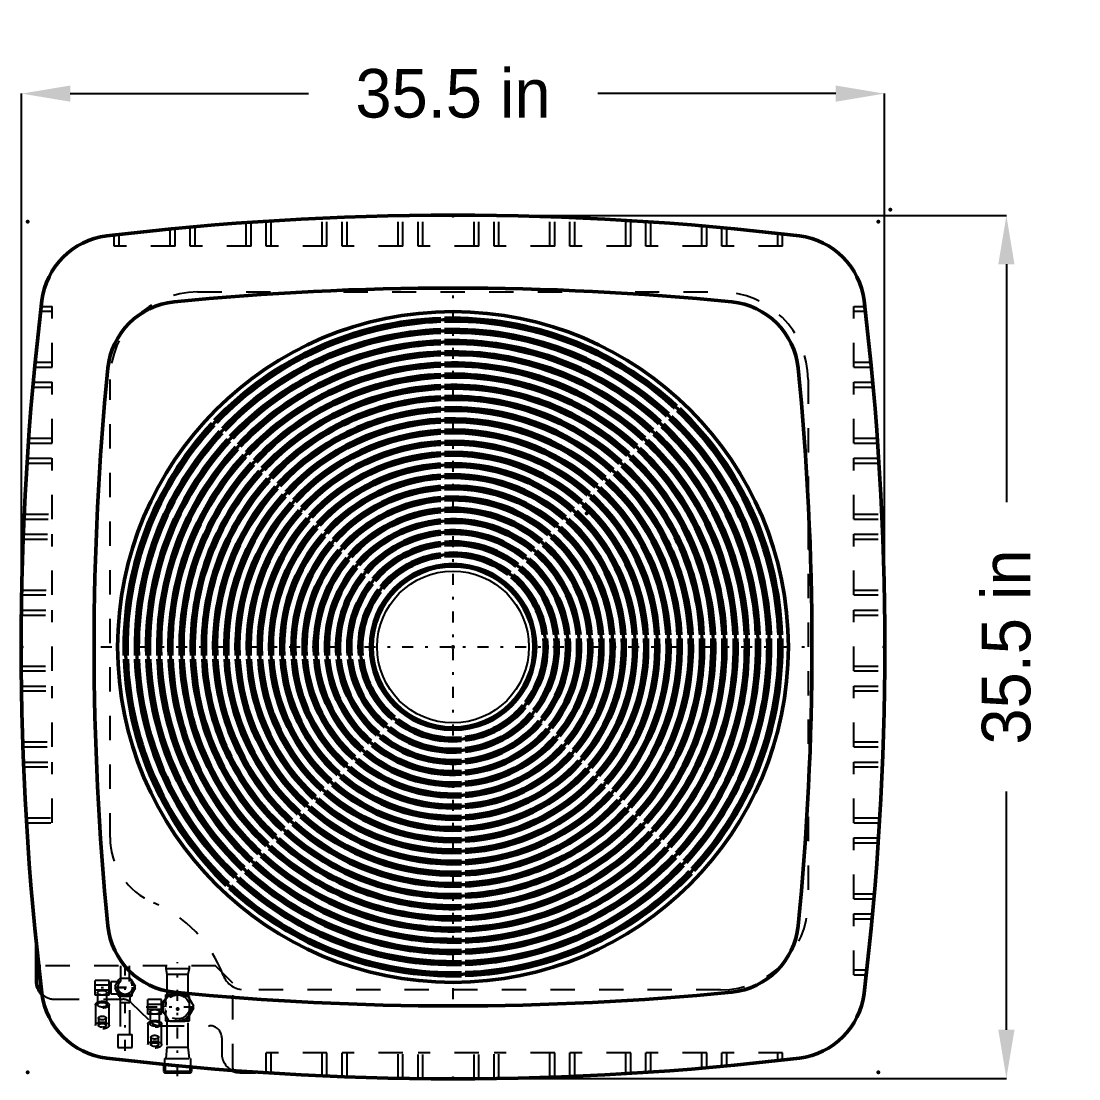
# Model space of a CAD drawing. Header units: inches. Extents: x -0.3 to 43.3, y -0.3 to 43.3.
import ezdxf

# ---------------------------------------------------------------- set-up
doc = ezdxf.new("R2010")
doc.units = ezdxf.units.IN
doc.header["$MEASUREMENT"] = 0
doc.linetypes.add('Center', pattern=[1.5, 0.45, -0.5, 0.05, -0.5])
doc.linetypes.add('Dashed', pattern=[2, 1, -1])
for name, color, linetype, lineweight in [('2d ConnectionPoints', 7, 'Continuous', 50), ('AM_0', 7, 'Continuous', 50), ('AM_4', 3, 'Continuous', 25), ('AM_5', 3, 'Continuous', 25), ('AM_7', 7, 'Center', 25), ('AM_9', 6, 'Dashed', 25)]:
    doc.layers.add(name, color=color, linetype=linetype, lineweight=lineweight)
doc.dimstyles.get("Standard").update_dxf_attribs({"dimtxt": 0.18, "dimasz": 0.18, "dimexe": 0.18, "dimexo": 0.0625, "dimgap": 0.09, "dimtad": 0, "dimtih": 1, "dimtoh": 1, "dimdec": 4, "dimzin": 0, "dimdsep": 46, "dimtxsty": 'Standard', "dimcen": 0.09, "dimadec": 0, "dimazin": 0, "dimtfac": 1, "dimtdec": 4, "dimtofl": 0, "dimtmove": 0, "dimatfit": 3, "dimfxl": 1, "dimtolj": 1, "dimtzin": 0, "dimarcsym": 0})

# ---------------------------------------------------------------- blocks, each defined once
blk = doc.blocks.new('*D1')
at = {"layer": 'AM_5', "color": 0, "lineweight": -2}
for p, q in [((-0.25, 17.5), (-0.25, 40.27)), ((1.75, 40.27), (11.547, 40.27)), ((33.25, 40.27), (23.453, 40.27)), ((35.25, 17.5), (35.25, 40.27))]:
    blk.add_line(p, q, dxfattribs=at)
at = {"layer": 'AM_5', "color": 0}
for points in [[(1.75, 40.603), (1.75, 39.937), (-0.25, 40.27)], [(33.25, 39.937), (33.25, 40.603), (35.25, 40.27)]]:
    blk.add_solid(points, dxfattribs=at)
at = {"layer": 'Defpoints', "color": 0}
for p in [(35.25, 40.27), (-0.25, 17.5), (35.25, 17.5)]:
    blk.add_point(p, dxfattribs=at)
at = {"layer": 'AM_5', "color": 0, "insert": (17.5, 40.27), "char_height": 2, "attachment_point": 5}
blk.add_mtext('\\A1;35.5 in', dxfattribs=at)
blk = doc.blocks.new('*D2')
at = {"layer": 'AM_5', "color": 0, "lineweight": -2}
for p, q in [((17.5, 35.25), (40.27, 35.25)), ((40.27, 33.25), (40.27, 23.453)), ((40.27, 1.75), (40.27, 11.547)), ((17.5, -0.25), (40.27, -0.25))]:
    blk.add_line(p, q, dxfattribs=at)
at = {"layer": 'AM_5', "color": 0}
for points in [[(40.603, 33.25), (39.937, 33.25), (40.27, 35.25)], [(39.937, 1.75), (40.603, 1.75), (40.27, -0.25)]]:
    blk.add_solid(points, dxfattribs=at)
at = {"layer": 'Defpoints', "color": 0}
for p in [(17.5, 35.25), (40.27, 35.25), (17.5, -0.25)]:
    blk.add_point(p, dxfattribs=at)
at = {"layer": 'AM_5', "color": 0, "insert": (40.27, 17.5), "char_height": 2, "attachment_point": 5, "rotation": 90}
blk.add_mtext('\\A1;35.5 in', dxfattribs=at)

msp = doc.modelspace()

# ---------------------------------------------------------------- linework, layer by layer
at = {"layer": '2d ConnectionPoints'}
for p in [(35.5, 35.5), (35.5, 35.5), (0, 35), (17.5, 35.25), (35, 35), (23, 23), (-0.25, 17.5), (17.5, 17.5), (17.5, 17.5), (35.25, 17.5), (6.167, 2.6), (0, 0), (35, 0), (17.5, -0.25)]:
    msp.add_point(p, dxfattribs=at)
at = {"layer": 'AM_0'}
for p, q in [((17, 30.90068), (17, 31.02076)), ((17.14645, 31.02538), (17.14645, 30.90534)), ((17, 30.44034), (17, 30.56043)), ((17.14645, 30.56522), (17.14645, 30.44517)), ((17, 29.97999), (17, 30.10008)), ((17.14645, 30.10504), (17.14645, 29.98499)), ((17, 29.5196), (17, 29.63971)), ((17.14645, 29.64485), (17.14645, 29.5248)), ((17, 29.05919), (17, 29.1793)), ((17.14645, 29.18465), (17.14645, 29.0646)), ((17, 28.59874), (17, 28.71886)), ((17.14645, 28.72443), (17.14645, 28.60437)), ((17, 28.13826), (17, 28.25839)), ((17.14645, 28.2642), (17.14645, 28.14413)), ((17, 27.67773), (17, 27.79787)), ((17.14645, 27.80394), (17.14645, 27.68386)), ((17, 27.21714), (17, 27.3373)), ((17.14645, 27.34365), (17.14645, 27.22357)), ((26.29665, 27.00376), (26.38157, 27.08867)), ((26.4885, 26.9885), (26.40362, 26.90362)), ((26.62216, 27.32926), (26.70707, 27.41417)), ((26.81389, 27.31389), (26.72901, 27.22901)), ((7.67074, 26.62216), (7.58583, 26.70707)), ((7.68611, 26.81389), (7.77099, 26.72901)), ((17, 26.75651), (17, 26.87668)), ((17.14645, 26.88334), (17.14645, 26.76326)), ((25.97113, 26.67824), (26.05605, 26.76316)), ((26.16311, 26.66311), (26.07822, 26.57822)), ((7.99624, 26.29665), (7.91133, 26.38157)), ((8.0115, 26.4885), (8.09638, 26.40362)), ((8.33689, 26.16311), (8.42178, 26.07822)), ((17, 26.2958), (17, 26.41599)), ((17.14645, 26.423), (17.14645, 26.3029)), ((25.64559, 26.3527), (25.73052, 26.43762)), ((25.83771, 26.33771), (25.75282, 26.25282)), ((8.32176, 25.97113), (8.23684, 26.05605)), ((8.6473, 25.64559), (8.56238, 25.73052)), ((8.66229, 25.83771), (8.74718, 25.75282)), ((17, 25.83502), (17, 25.95523)), ((17.14645, 25.96262), (17.14645, 25.84251)), ((24.99444, 25.70155), (25.07938, 25.78649)), ((25.18687, 25.68687), (25.10198, 25.60198)), ((25.32003, 26.02714), (25.40496, 26.11207)), ((25.5123, 26.0123), (25.4274, 25.9274)), ((8.97286, 25.32003), (8.88793, 25.40496)), ((8.9877, 25.5123), (9.0726, 25.4274)), ((17, 25.37414), (17, 25.49438)), ((17.14645, 25.50219), (17.14645, 25.38207)), ((24.66883, 25.37594), (24.75378, 25.46088)), ((24.86144, 25.36144), (24.77654, 25.27654)), ((9.29845, 24.99444), (9.21351, 25.07938)), ((9.31313, 25.18687), (9.39802, 25.10198)), ((9.63856, 24.86144), (9.72346, 24.77654)), ((17, 24.91316), (17, 25.03343)), ((17.14645, 25.04172), (17.14645, 24.92158)), ((24.01751, 24.72461), (24.10247, 24.80958)), ((24.34319, 25.05029), (24.42814, 25.13525)), ((24.53598, 25.03598), (24.45108, 24.95108)), ((9.62406, 24.66883), (9.53912, 24.75378)), ((9.94971, 24.34319), (9.86475, 24.42814)), ((9.96402, 24.53598), (10.04892, 24.45108)), ((17, 24.45204), (17, 24.57235)), ((17.14645, 24.58118), (17.14645, 24.46103)), ((23.69178, 24.39889), (23.77676, 24.48387)), ((23.88502, 24.38502), (23.80011, 24.30011)), ((24.21051, 24.71051), (24.12561, 24.62561)), ((10.27539, 24.01751), (10.19042, 24.10247)), ((10.28949, 24.21051), (10.37439, 24.12561)), ((17, 23.99077), (17, 24.11112)), ((17.14645, 24.12057), (17.14645, 24.00039)), ((23.36602, 24.07312), (23.451, 24.15811)), ((23.55951, 24.05951), (23.47459, 23.97459)), ((10.60111, 23.69178), (10.51613, 23.77676)), ((10.61498, 23.88502), (10.69989, 23.80011)), ((10.94049, 23.55951), (11.02541, 23.47459)), ((17, 23.5293), (17, 23.64971)), ((17.14645, 23.65986), (17.14645, 23.53966)), ((22.71431, 23.42141), (22.79933, 23.50643)), ((23.04019, 23.7473), (23.1252, 23.8323)), ((23.23397, 23.73397), (23.14905, 23.64905)), ((10.92688, 23.36602), (10.84189, 23.451)), ((11.2527, 23.04019), (11.1677, 23.1252)), ((11.26603, 23.23397), (11.35095, 23.14905)), ((17, 23.06759), (17, 23.18807)), ((17.14645, 23.19904), (17.14645, 23.07881)), ((22.38834, 23.09545), (22.47338, 23.18049)), ((22.5828, 23.0828), (22.49785, 22.99785)), ((22.90841, 23.40841), (22.82347, 23.32347)), ((11.57859, 22.71431), (11.49357, 22.79933)), ((11.59159, 22.90841), (11.67653, 22.82347)), ((17, 22.60558), (17, 22.72614)), ((17.14645, 22.73808), (17.14645, 22.6178)), ((22.06228, 22.76939), (22.14735, 22.85446)), ((22.25715, 22.75715), (22.17219, 22.67219)), ((11.90455, 22.38834), (11.81951, 22.47338)), ((11.9172, 22.5828), (12.00215, 22.49785)), ((12.24285, 22.25715), (12.32781, 22.17219)), ((17, 22.14316), (17, 22.26383)), ((17.14645, 22.27693), (17.14645, 22.1566)), ((21.40981, 22.11691), (21.49495, 22.20205)), ((21.73611, 22.44322), (21.82121, 22.52832)), ((21.93145, 22.43145), (21.84647, 22.34647)), ((12.23061, 22.06228), (12.14554, 22.14735)), ((12.55678, 21.73611), (12.47168, 21.82121)), ((12.56855, 21.93145), (12.65353, 21.84647)), ((17, 21.6802), (17, 21.80103)), ((17.14645, 21.81554), (17.14645, 21.69513)), ((21.08333, 21.79044), (21.16852, 21.87562)), ((21.27983, 21.77983), (21.19481, 21.69481)), ((21.60568, 22.10568), (21.52068, 22.02068)), ((12.88309, 21.40981), (12.79795, 21.49495)), ((12.89432, 21.60568), (12.97932, 21.52068)), ((17, 21.21652), (17, 21.33756)), ((17.14645, 21.35382), (17.14645, 21.2333)), ((20.75663, 21.46374), (20.84188, 21.54899)), ((20.95388, 21.45388), (20.86883, 21.36883)), ((13.20956, 21.08333), (13.12438, 21.16852)), ((13.22017, 21.27983), (13.30519, 21.19481)), ((13.54612, 20.95388), (13.63117, 20.86883)), ((20.1023, 20.8094), (20.18774, 20.89484)), ((20.42965, 21.13676), (20.51498, 21.22209)), ((20.6278, 21.1278), (20.54271, 21.04271)), ((13.53626, 20.75663), (13.45101, 20.84188)), ((13.86324, 20.42965), (13.77791, 20.51498)), ((13.8722, 20.6278), (13.95729, 20.54271)), ((19.77442, 20.48153), (19.86001, 20.56712)), ((19.97506, 20.47506), (19.88984, 20.38984)), ((20.30155, 20.80155), (20.2164, 20.7164)), ((14.1906, 20.1023), (14.10516, 20.18774)), ((14.19845, 20.30155), (14.2836, 20.2164)), ((14.51847, 19.77442), (14.43288, 19.86001)), ((14.52494, 19.97506), (14.61016, 19.88984)), ((21.21652, 18), (21.33756, 18)), ((21.35382, 17.85355), (21.2333, 17.85355)), ((21.6802, 18), (21.80103, 18)), ((21.81554, 17.85355), (21.69513, 17.85355)), ((22.14316, 18), (22.26383, 18)), ((22.27693, 17.85355), (22.1566, 17.85355)), ((22.60558, 18), (22.72614, 18)), ((22.73808, 17.85355), (22.6178, 17.85355)), ((23.06759, 18), (23.18807, 18)), ((23.19904, 17.85355), (23.07881, 17.85355)), ((23.5293, 18), (23.64971, 18)), ((23.65986, 17.85355), (23.53966, 17.85355)), ((23.99077, 18), (24.11112, 18)), ((24.12057, 17.85355), (24.00039, 17.85355)), ((24.45204, 18), (24.57235, 18)), ((24.58118, 17.85355), (24.46103, 17.85355)), ((24.91316, 18), (25.03343, 18)), ((25.04172, 17.85355), (24.92158, 17.85355)), ((25.37414, 18), (25.49438, 18)), ((25.50219, 17.85355), (25.38207, 17.85355)), ((25.83502, 18), (25.95523, 18)), ((25.96262, 17.85355), (25.84251, 17.85355)), ((26.2958, 18), (26.41599, 18)), ((26.423, 17.85355), (26.3029, 17.85355)), ((26.75651, 18), (26.87668, 18)), ((26.88334, 17.85355), (26.76326, 17.85355)), ((27.21714, 18), (27.3373, 18)), ((27.34365, 17.85355), (27.22357, 17.85355)), ((27.67773, 18), (27.79787, 18)), ((27.80394, 17.85355), (27.68386, 17.85355)), ((28.13826, 18), (28.25839, 18)), ((28.2642, 17.85355), (28.14413, 17.85355)), ((28.59874, 18), (28.71886, 18)), ((28.72443, 17.85355), (28.60437, 17.85355)), ((29.05919, 18), (29.1793, 18)), ((29.18465, 17.85355), (29.0646, 17.85355)), ((29.5196, 18), (29.63971, 18)), ((29.64485, 17.85355), (29.5248, 17.85355)), ((29.97999, 18), (30.10008, 18)), ((30.10504, 17.85355), (29.98499, 17.85355)), ((30.44034, 18), (30.56043, 18)), ((30.56522, 17.85355), (30.44517, 17.85355)), ((30.90068, 18), (31.02076, 18)), ((31.02538, 17.85355), (30.90534, 17.85355)), ((3.97462, 17.14645), (4.09466, 17.14645)), ((4.09932, 17), (3.97924, 17)), ((4.43478, 17.14645), (4.55483, 17.14645)), ((4.55966, 17), (4.43957, 17)), ((4.89496, 17.14645), (5.01501, 17.14645)), ((5.02001, 17), (4.89992, 17)), ((5.35515, 17.14645), (5.4752, 17.14645)), ((5.4804, 17), (5.36029, 17)), ((5.81535, 17.14645), (5.9354, 17.14645)), ((5.94081, 17), (5.8207, 17)), ((6.27557, 17.14645), (6.39563, 17.14645)), ((6.40126, 17), (6.28114, 17)), ((6.7358, 17.14645), (6.85587, 17.14645)), ((6.86174, 17), (6.74161, 17)), ((7.19606, 17.14645), (7.31614, 17.14645)), ((7.32227, 17), (7.20213, 17)), ((7.65635, 17.14645), (7.77643, 17.14645)), ((7.78286, 17), (7.6627, 17)), ((8.11666, 17.14645), (8.23674, 17.14645)), ((8.24349, 17), (8.12332, 17)), ((8.577, 17.14645), (8.6971, 17.14645)), ((8.7042, 17), (8.58401, 17)), ((9.03738, 17.14645), (9.15749, 17.14645)), ((9.16498, 17), (9.04477, 17)), ((9.49781, 17.14645), (9.61793, 17.14645)), ((9.62586, 17), (9.50562, 17)), ((9.95828, 17.14645), (10.07842, 17.14645)), ((10.08684, 17), (9.96657, 17)), ((10.41882, 17.14645), (10.53897, 17.14645)), ((10.54796, 17), (10.42765, 17)), ((10.87943, 17.14645), (10.99961, 17.14645)), ((11.00923, 17), (10.88888, 17)), ((11.34014, 17.14645), (11.46034, 17.14645)), ((11.4707, 17), (11.35029, 17)), ((11.80096, 17.14645), (11.92119, 17.14645)), ((11.93241, 17), (11.81193, 17)), ((12.26192, 17.14645), (12.3822, 17.14645)), ((12.39442, 17), (12.27386, 17)), ((12.72307, 17.14645), (12.8434, 17.14645)), ((12.85684, 17), (12.73617, 17)), ((13.18446, 17.14645), (13.30487, 17.14645)), ((13.3198, 17), (13.19897, 17)), ((13.64618, 17.14645), (13.7667, 17.14645)), ((13.78348, 17), (13.66244, 17)), ((20.47506, 15.02494), (20.38984, 15.11016)), ((20.48153, 15.22558), (20.56712, 15.13999)), ((20.8094, 14.8977), (20.89484, 14.81226)), ((15.02494, 14.52494), (15.11016, 14.61016)), ((15.22558, 14.51847), (15.13999, 14.43288)), ((20.80155, 14.69845), (20.7164, 14.7836)), ((21.1278, 14.3722), (21.04271, 14.45729)), ((21.13676, 14.57035), (21.22209, 14.48502)), ((14.3722, 13.8722), (14.45729, 13.95729)), ((14.69845, 14.19845), (14.7836, 14.2836)), ((14.8977, 14.1906), (14.81226, 14.10516)), ((21.45388, 14.04612), (21.36883, 14.13117)), ((21.46374, 14.24337), (21.54899, 14.15812)), ((14.04612, 13.54612), (14.13117, 13.63117)), ((14.24337, 13.53626), (14.15812, 13.45101)), ((14.57035, 13.86324), (14.48502, 13.77791)), ((17.85355, 13.64618), (17.85355, 13.7667)), ((18, 13.78348), (18, 13.66244)), ((21.77983, 13.72017), (21.69481, 13.80519)), ((21.79044, 13.91667), (21.87562, 13.83148)), ((22.11691, 13.59019), (22.20205, 13.50505)), ((13.72017, 13.22017), (13.80519, 13.30519)), ((13.91667, 13.20956), (13.83148, 13.12438)), ((17.85355, 13.18446), (17.85355, 13.30487)), ((18, 13.3198), (18, 13.19897)), ((22.10568, 13.39432), (22.02068, 13.47932)), ((22.43145, 13.06855), (22.34647, 13.15353)), ((22.44322, 13.26389), (22.52832, 13.17879)), ((13.06855, 12.56855), (13.15353, 12.65353)), ((13.39432, 12.89432), (13.47932, 12.97932)), ((13.59019, 12.88309), (13.50505, 12.79795)), ((17.85355, 12.72307), (17.85355, 12.8434)), ((18, 12.85684), (18, 12.73617)), ((22.75715, 12.74285), (22.67219, 12.82781)), ((22.76939, 12.93772), (22.85446, 12.85265)), ((12.74285, 12.24285), (12.82781, 12.32781)), ((12.93772, 12.23061), (12.85265, 12.14554)), ((13.26389, 12.55678), (13.17879, 12.47168)), ((17.85355, 12.26192), (17.85355, 12.3822)), ((18, 12.39442), (18, 12.27386)), ((23.0828, 12.4172), (22.99785, 12.50215)), ((23.09545, 12.61166), (23.18049, 12.52662)), ((23.42141, 12.28569), (23.50643, 12.20067)), ((12.4172, 11.9172), (12.50215, 12.00215)), ((12.61166, 11.90455), (12.52662, 11.81951)), ((17.85355, 11.80096), (17.85355, 11.92119)), ((18, 11.93241), (18, 11.81193)), ((23.40841, 12.09159), (23.32347, 12.17653)), ((23.73397, 11.76603), (23.64905, 11.85095)), ((23.7473, 11.95981), (23.8323, 11.8748)), ((11.76603, 11.26603), (11.85095, 11.35095)), ((12.09159, 11.59159), (12.17653, 11.67653)), ((12.28569, 11.57859), (12.20067, 11.49357)), ((17.85355, 11.34014), (17.85355, 11.46034)), ((18, 11.4707), (18, 11.35029)), ((24.05951, 11.44049), (23.97459, 11.52541)), ((24.07312, 11.63398), (24.15811, 11.549)), ((11.44049, 10.94049), (11.52541, 11.02541)), ((11.63398, 10.92688), (11.549, 10.84189)), ((11.95981, 11.2527), (11.8748, 11.1677)), ((17.85355, 10.87943), (17.85355, 10.99961)), ((18, 11.00923), (18, 10.88888)), ((24.38502, 11.11498), (24.30011, 11.19989)), ((24.39889, 11.30822), (24.48387, 11.22324)), ((24.72461, 10.98249), (24.80958, 10.89753)), ((11.11498, 10.61498), (11.19989, 10.69989)), ((11.30822, 10.60111), (11.22324, 10.51613)), ((17.85355, 10.41882), (17.85355, 10.53897)), ((18, 10.54796), (18, 10.42765)), ((24.71051, 10.78949), (24.62561, 10.87439)), ((25.03598, 10.46402), (24.95108, 10.54892)), ((25.05029, 10.65681), (25.13525, 10.57186)), ((10.46402, 9.96402), (10.54892, 10.04892)), ((10.78949, 10.28949), (10.87439, 10.37439)), ((10.98249, 10.27539), (10.89753, 10.19042)), ((17.85355, 9.95828), (17.85355, 10.07842)), ((18, 10.08684), (18, 9.96657)), ((25.36144, 10.13856), (25.27654, 10.22346)), ((25.37594, 10.33117), (25.46088, 10.24622)), ((10.13856, 9.63856), (10.22346, 9.72346)), ((10.33117, 9.62406), (10.24622, 9.53912)), ((10.65681, 9.94971), (10.57186, 9.86475)), ((17.85355, 9.49781), (17.85355, 9.61793)), ((18, 9.62586), (18, 9.50562)), ((25.68687, 9.81313), (25.60198, 9.89802)), ((25.70155, 10.00556), (25.78649, 9.92062)), ((26.02714, 9.67997), (26.11207, 9.59504)), ((9.81313, 9.31313), (9.89802, 9.39802)), ((10.00556, 9.29845), (9.92062, 9.21351)), ((17.85355, 9.03738), (17.85355, 9.15749)), ((18, 9.16498), (18, 9.04477)), ((26.0123, 9.4877), (25.9274, 9.5726)), ((26.33771, 9.16229), (26.25282, 9.24718)), ((26.3527, 9.35441), (26.43762, 9.26948)), ((9.16229, 8.66229), (9.24718, 8.74718)), ((9.4877, 8.9877), (9.5726, 9.0726)), ((9.67997, 8.97286), (9.59504, 8.88793)), ((26.66311, 8.83689), (26.57822, 8.92178)), ((26.67824, 9.02887), (26.76316, 8.94395)), ((8.83689, 8.33689), (8.92178, 8.42178)), ((9.02887, 8.32176), (8.94395, 8.23684)), ((9.35441, 8.6473), (9.26948, 8.56238)), ((17.85355, 8.577), (17.85355, 8.6971)), ((18, 8.7042), (18, 8.58401)), ((26.9885, 8.5115), (26.90362, 8.59638)), ((27.00376, 8.70335), (27.08867, 8.61843)), ((27.31389, 8.18611), (27.22901, 8.27099)), ((27.32926, 8.37784), (27.41417, 8.29293)), ((8.5115, 8.0115), (8.59638, 8.09638)), ((8.70335, 7.99624), (8.61843, 7.91133)), ((17.85355, 8.11666), (17.85355, 8.23674)), ((18, 8.24349), (18, 8.12332)), ((8.18611, 7.68611), (8.27099, 7.77099)), ((8.37784, 7.67074), (8.29293, 7.58583)), ((17.85355, 7.65635), (17.85355, 7.77643)), ((18, 7.78286), (18, 7.6627)), ((17.85355, 7.19606), (17.85355, 7.31614)), ((18, 7.32227), (18, 7.20213)), ((17.85355, 6.7358), (17.85355, 6.85587)), ((18, 6.86174), (18, 6.74161)), ((17.85355, 6.27557), (17.85355, 6.39563)), ((18, 6.40126), (18, 6.28114)), ((17.85355, 5.81535), (17.85355, 5.9354)), ((18, 5.94081), (18, 5.8207)), ((0.35894, 5.27736), (0.35894, 3.765)), ((17.85355, 5.35515), (17.85355, 5.4752)), ((18, 5.4804), (18, 5.36029)), ((17.85355, 4.89496), (17.85355, 5.01501)), ((18, 5.02001), (18, 4.89992)), ((17.85355, 4.43478), (17.85355, 4.55483)), ((18, 4.55966), (18, 4.43957)), ((17.85355, 3.97462), (17.85355, 4.09466)), ((18, 4.09932), (18, 3.97924)), ((5.6285, 0.32323), (5.6285, 0.038)), ((5.6665, 0), (6.6675, 0)), ((6.7055, 0.038), (6.7055, 0.22027)), ((8.746, 0.00774), (9.37174, 0.00774))]:
    msp.add_line(p, q, dxfattribs=at)
for radius in [13.8, 3.40157, 3.332]:
    msp.add_circle((17.5, 17.5), radius, dxfattribs=at)
for centre, radius, start, end in [((17.5, -83.81), 119.08, 83.1265578, 96.8734414), ((3.61392, 31.38608), 3.05, 96.873406, 173.12656), ((31.38608, 31.38608), 3.05, 6.873442, 83.12656), ((17.5, -83.81), 116.08, 84.3301049, 95.6698951), ((118.81, 17.5), 119.08, 173.1265578, 186.8734414), ((6.33299, 28.66701), 3.05, 95.669895, 174.330105), ((28.66701, 28.66701), 3.05, 5.669895, 84.330105), ((-83.81, 17.5), 119.08, 353.1265578, 6.8734423), ((17.5, 17.5), 13.53, 92.117843, 136.497371), ((17.5, 17.5), 13.53, 47.117843, 91.497371), ((17.5, 17.5), 13.41, 47.136803, 91.510773), ((17.5, 17.5), 13.41, 92.136803, 136.510773), ((17.5, 17.5), 13.07, 92.192416, 136.550083), ((17.5, 17.5), 13.07, 47.192416, 91.550083), ((17.5, 17.5), 12.95, 92.212742, 136.564451), ((17.5, 17.5), 12.61, 92.272435, 136.606643), ((17.5, 17.5), 12.95, 47.212742, 91.564451), ((17.5, 17.5), 12.61, 47.272435, 91.606643), ((17.5, 17.5), 12.49, 92.294279, 136.622084), ((17.5, 17.5), 12.15, 92.358517, 136.667488), ((17.5, 17.5), 12.49, 47.294279, 91.622084), ((17.5, 17.5), 12.15, 47.358517, 91.667488), ((17.5, 17.5), 12.03, 92.382057, 136.684126), ((17.5, 17.5), 11.69, 92.45138, 136.733123), ((17.5, 17.5), 12.03, 47.382057, 91.684126), ((17.5, 17.5), 11.69, 47.45138, 91.733123), ((118.81, 17.5), 116.08, 174.3301049, 185.6698951), ((17.5, 17.5), 11.57, 92.476821, 136.751104), ((17.5, 17.5), 11.57, 47.476821, 91.751104), ((17.5, 17.5), 11.23, 47.551858, 91.804138), ((-83.81, 17.5), 116.08, 354.3301049, 5.6698951), ((17.5, 17.5), 11.23, 92.551858, 136.804138), ((17.5, 17.5), 11.11, 92.579439, 136.823631), ((17.5, 17.5), 11.11, 47.579439, 91.823631), ((17.5, 17.5), 10.77, 92.660928, 136.881222), ((17.5, 17.5), 10.65, 92.690932, 136.902426), ((17.5, 17.5), 10.77, 47.660928, 91.881222), ((17.5, 17.5), 10.65, 47.690932, 91.902426), ((17.5, 17.5), 10.31, 92.779741, 136.965188), ((17.5, 17.5), 10.19, 92.812502, 136.98834), ((17.5, 17.5), 10.31, 47.779741, 91.965188), ((17.5, 17.5), 10.19, 47.812502, 91.98834), ((17.5, 17.5), 9.85, 92.909666, 137.057002), ((17.5, 17.5), 9.73, 92.945582, 137.082382), ((17.5, 17.5), 9.85, 47.909666, 92.057002), ((17.5, 17.5), 9.73, 47.945582, 92.082382), ((17.5, 17.5), 13.07, 2.192416, 46.550083), ((17.5, 17.5), 13.41, 2.136803, 46.510773), ((17.5, 17.5), 13.53, 2.117843, 46.497371), ((17.5, 17.5), 13.53, 137.117843, 181.497371), ((17.5, 17.5), 13.41, 137.136803, 181.510773), ((17.5, 17.5), 9.39, 93.052337, 137.157818), ((17.5, 17.5), 9.27, 93.091888, 137.185764), ((17.5, 17.5), 9.39, 48.052337, 92.157818), ((17.5, 17.5), 9.27, 48.091888, 92.185764), ((17.5, 17.5), 12.49, 2.294279, 46.622084), ((17.5, 17.5), 12.61, 2.272435, 46.606643), ((17.5, 17.5), 12.95, 2.212742, 46.564451), ((17.5, 17.5), 13.07, 137.192416, 181.550083), ((17.5, 17.5), 12.95, 137.212742, 181.564451), ((17.5, 17.5), 8.93, 93.209729, 137.269027), ((17.5, 17.5), 8.81, 93.253495, 137.29995), ((17.5, 17.5), 8.93, 48.209729, 92.269027), ((17.5, 17.5), 8.81, 48.253495, 92.29995), ((17.5, 17.5), 12.03, 2.382057, 46.684126), ((17.5, 17.5), 12.15, 2.358517, 46.667488), ((17.5, 17.5), 12.61, 137.272435, 181.606643), ((17.5, 17.5), 12.49, 137.294279, 181.622084), ((17.5, 17.5), 12.15, 137.358517, 181.667488), ((17.5, 17.5), 8.47, 93.384245, 137.392326), ((17.5, 17.5), 8.35, 93.432939, 137.426728), ((17.5, 17.5), 8.47, 48.384245, 92.392326), ((17.5, 17.5), 8.35, 48.432939, 92.426728), ((17.5, 17.5), 11.23, 2.551858, 46.804138), ((17.5, 17.5), 11.57, 2.476821, 46.751104), ((17.5, 17.5), 11.69, 2.45138, 46.733123), ((17.5, 17.5), 12.03, 137.382057, 181.684126), ((17.5, 17.5), 11.69, 137.45138, 181.733123), ((17.5, 17.5), 11.57, 137.476821, 181.751104), ((17.5, 17.5), 8.01, 93.578842, 137.5298), ((17.5, 17.5), 7.89, 93.633346, 137.568302), ((17.5, 17.5), 8.01, 48.578842, 92.5298), ((17.5, 17.5), 7.89, 48.633346, 92.568302), ((17.5, 17.5), 10.65, 2.690932, 46.902426), ((17.5, 17.5), 10.77, 2.660928, 46.881222), ((17.5, 17.5), 11.11, 2.579439, 46.823631), ((17.5, 17.5), 11.23, 137.551858, 181.804138), ((17.5, 17.5), 11.11, 137.579439, 181.823631), ((17.5, 17.5), 7.55, 93.797202, 137.684043), ((17.5, 17.5), 7.43, 93.858621, 137.727425), ((17.5, 17.5), 7.55, 48.797202, 92.684043), ((17.5, 17.5), 7.43, 48.858621, 92.727425), ((17.5, 17.5), 10.19, 2.812502, 46.98834), ((17.5, 17.5), 10.31, 2.779741, 46.965188), ((17.5, 17.5), 10.77, 137.660928, 181.881222), ((17.5, 17.5), 10.65, 137.690932, 181.902426), ((17.5, 17.5), 10.31, 137.779741, 181.965188), ((17.5, 17.5), 7.09, 94.043962, 137.858325), ((17.5, 17.5), 6.97, 94.113704, 137.907577), ((17.5, 17.5), 7.09, 49.043962, 92.858325), ((17.5, 17.5), 6.97, 49.113704, 92.907577), ((17.5, 17.5), 9.39, 3.052337, 47.157818), ((17.5, 17.5), 9.73, 2.945582, 47.082382), ((17.5, 17.5), 9.85, 2.909666, 47.057002), ((17.5, 17.5), 10.19, 137.812502, 181.98834), ((17.5, 17.5), 9.85, 137.909666, 182.057002), ((17.5, 17.5), 9.73, 137.945582, 182.082382), ((17.5, 17.5), 6.63, 94.325055, 138.056822), ((17.5, 17.5), 6.51, 94.404936, 138.113224), ((17.5, 17.5), 6.63, 49.325055, 93.056822), ((17.5, 17.5), 6.51, 49.404936, 93.113224), ((17.5, 17.5), 8.81, 3.253495, 47.29995), ((17.5, 17.5), 8.93, 3.209729, 47.269027), ((17.5, 17.5), 9.27, 3.091888, 47.185764), ((17.5, 17.5), 9.39, 138.052337, 182.157818), ((17.5, 17.5), 9.27, 138.091888, 182.185764), ((17.5, 17.5), 6.17, 94.648191, 138.284963), ((17.5, 17.5), 6.05, 94.740595, 138.350193), ((17.5, 17.5), 6.17, 49.648191, 93.284963), ((17.5, 17.5), 6.05, 49.740595, 93.350193), ((17.5, 17.5), 8.35, 3.432939, 47.426728), ((17.5, 17.5), 8.47, 3.384245, 47.392326), ((17.5, 17.5), 8.93, 138.209729, 182.269027), ((17.5, 17.5), 8.81, 138.253495, 182.29995), ((17.5, 17.5), 8.47, 138.384245, 182.392326), ((17.5, 17.5), 5.71, 95.023577, 138.549927), ((17.5, 17.5), 5.59, 95.131704, 138.626234), ((17.5, 17.5), 5.71, 50.023577, 93.549927), ((17.5, 17.5), 5.59, 50.131704, 93.626234), ((17.5, 17.5), 7.55, 3.797202, 47.684043), ((17.5, 17.5), 7.89, 3.633346, 47.568302), ((17.5, 17.5), 8.01, 3.578842, 47.5298), ((17.5, 17.5), 8.35, 138.432939, 182.426728), ((17.5, 17.5), 8.01, 138.578842, 182.5298), ((17.5, 17.5), 7.89, 138.633346, 182.568302), ((17.5, 17.5), 5.25, 95.465024, 138.861421), ((17.5, 17.5), 5.25, 50.465024, 93.861421), ((17.5, 17.5), 6.97, 4.113704, 47.907577), ((17.5, 17.5), 7.09, 4.043962, 47.858325), ((17.5, 17.5), 7.43, 3.858621, 47.727425), ((17.5, 17.5), 7.55, 138.797202, 182.684043), ((17.5, 17.5), 7.43, 138.858621, 182.727425), ((17.5, 17.5), 5.13, 95.593264, 138.951888), ((17.5, 17.5), 4.79, 95.991685, 139.232893), ((17.5, 17.5), 5.13, 50.593264, 93.951888), ((17.5, 17.5), 4.79, 50.991685, 94.232893), ((17.5, 17.5), 6.51, 4.404936, 48.113224), ((17.5, 17.5), 6.63, 4.325055, 48.056822), ((17.5, 17.5), 7.09, 139.043962, 182.858325), ((17.5, 17.5), 6.97, 139.113704, 182.907577), ((17.5, 17.5), 6.63, 139.325055, 183.056822), ((17.5, 17.5), 4.67, 96.146233, 139.341867), ((17.5, 17.5), 4.33, 96.630933, 139.683532), ((17.5, 17.5), 4.67, 51.146233, 94.341867), ((17.5, 17.5), 4.33, 51.630933, 94.683532), ((17.5, 17.5), 5.71, 5.023577, 48.549927), ((17.5, 17.5), 6.05, 4.740595, 48.350193), ((17.5, 17.5), 6.17, 4.648191, 48.284963), ((17.5, 17.5), 6.51, 139.404936, 183.113224), ((17.5, 17.5), 6.17, 139.648191, 183.284963), ((17.5, 17.5), 6.05, 139.740595, 183.350193), ((17.5, 17.5), 4.21, 96.820824, 139.817341), ((17.5, 17.5), 3.87, 97.423306, 140.241706), ((17.5, 17.5), 4.21, 51.820824, 94.817341), ((17.5, 17.5), 3.87, 52.423306, 95.241706), ((17.5, 17.5), 5.13, 5.593264, 48.951888), ((17.5, 17.5), 5.25, 5.465024, 48.861421), ((17.5, 17.5), 5.59, 5.131704, 48.626234), ((17.5, 17.5), 5.71, 140.023577, 183.549927), ((17.5, 17.5), 5.59, 140.131704, 183.626234), ((17.5, 17.5), 3.75, 97.662256, 140.409933), ((17.5, 17.5), 3.75, 52.662256, 95.409933), ((17.5, 17.5), 4.67, 6.146233, 49.341867), ((17.5, 17.5), 4.79, 5.991685, 49.232893), ((17.5, 17.5), 5.25, 140.465024, 183.861421), ((17.5, 17.5), 5.13, 140.593264, 183.951888), ((17.5, 17.5), 4.79, 140.991685, 184.232893), ((17.5, 17.5), 3.87, 7.423306, 50.241706), ((17.5, 17.5), 4.21, 6.820824, 49.817341), ((17.5, 17.5), 4.33, 6.630933, 49.683532), ((17.5, 17.5), 4.67, 141.146233, 184.341867), ((17.5, 17.5), 4.33, 141.630933, 184.683532), ((17.5, 17.5), 4.21, 141.820824, 184.817341), ((17.5, 17.5), 3.75, 7.662256, 50.409933), ((17.5, 17.5), 3.87, 142.423306, 185.241706), ((17.5, 17.5), 3.75, 142.662256, 185.409933), ((17.5, 17.5), 3.75, 322.662256, 5.409933), ((17.5, 17.5), 3.87, 322.423306, 5.241706), ((17.5, 17.5), 4.21, 321.820824, 4.817341), ((17.5, 17.5), 4.33, 321.630933, 4.683532), ((17.5, 17.5), 4.67, 321.146233, 4.341867), ((17.5, 17.5), 4.79, 320.991685, 4.232893), ((17.5, 17.5), 5.13, 320.593264, 3.951888), ((17.5, 17.5), 5.25, 320.465024, 3.861421), ((17.5, 17.5), 5.59, 320.131704, 3.626234), ((17.5, 17.5), 5.71, 320.023577, 3.549927), ((17.5, 17.5), 6.05, 319.740595, 3.350193), ((17.5, 17.5), 6.17, 319.648191, 3.284963), ((17.5, 17.5), 6.51, 319.404936, 3.113224), ((17.5, 17.5), 6.63, 319.325055, 3.056822), ((17.5, 17.5), 6.97, 319.113704, 2.907577), ((17.5, 17.5), 7.09, 319.043962, 2.858325), ((17.5, 17.5), 7.43, 318.858621, 2.727425), ((17.5, 17.5), 7.55, 318.797202, 2.684043), ((17.5, 17.5), 7.89, 318.633346, 2.568302), ((17.5, 17.5), 8.01, 318.578842, 2.5298), ((17.5, 17.5), 8.35, 318.432939, 2.426728), ((17.5, 17.5), 8.47, 318.384245, 2.392326), ((17.5, 17.5), 8.81, 318.253495, 2.29995), ((17.5, 17.5), 8.93, 318.209729, 2.269027), ((17.5, 17.5), 9.27, 318.091888, 2.185764), ((17.5, 17.5), 9.39, 318.052337, 2.157818), ((17.5, 17.5), 9.73, 317.945582, 2.082382), ((17.5, 17.5), 9.85, 317.909666, 2.057002), ((17.5, 17.5), 10.19, 317.812502, 1.98834), ((17.5, 17.5), 10.31, 317.779741, 1.965188), ((17.5, 17.5), 10.65, 317.690932, 1.902426), ((17.5, 17.5), 10.77, 317.660928, 1.881222), ((17.5, 17.5), 11.11, 317.579439, 1.823631), ((17.5, 17.5), 11.23, 317.551858, 1.804138), ((17.5, 17.5), 11.57, 317.476821, 1.751104), ((17.5, 17.5), 11.69, 317.45138, 1.733123), ((17.5, 17.5), 12.03, 317.382057, 1.684126), ((17.5, 17.5), 12.15, 317.358517, 1.667488), ((17.5, 17.5), 12.49, 317.294279, 1.622084), ((17.5, 17.5), 12.61, 317.272435, 1.606643), ((17.5, 17.5), 12.95, 317.212742, 1.564451), ((17.5, 17.5), 13.07, 317.192416, 1.550083), ((17.5, 17.5), 13.41, 317.136803, 1.510773), ((17.5, 17.5), 13.53, 317.117843, 1.497371), ((17.5, 17.5), 13.53, 182.117843, 226.497371), ((17.5, 17.5), 13.41, 182.136803, 226.510773), ((17.5, 17.5), 13.07, 182.192416, 226.550083), ((17.5, 17.5), 12.95, 182.212742, 226.564451), ((17.5, 17.5), 12.61, 182.272435, 226.606643), ((17.5, 17.5), 12.49, 182.294279, 226.622084), ((17.5, 17.5), 12.15, 182.358517, 226.667488), ((17.5, 17.5), 12.03, 182.382057, 226.684126), ((17.5, 17.5), 11.69, 182.45138, 226.733123), ((17.5, 17.5), 11.57, 182.476821, 226.751104), ((17.5, 17.5), 11.23, 182.551858, 226.804138), ((17.5, 17.5), 11.11, 182.579439, 226.823631), ((17.5, 17.5), 10.77, 182.660928, 226.881222), ((17.5, 17.5), 10.65, 182.690932, 226.902426), ((17.5, 17.5), 10.31, 182.779741, 226.965188), ((17.5, 17.5), 10.19, 182.812502, 226.98834), ((17.5, 17.5), 9.85, 182.909666, 227.057002), ((17.5, 17.5), 9.73, 182.945582, 227.082382), ((17.5, 17.5), 9.39, 183.052337, 227.157818), ((17.5, 17.5), 9.27, 183.091888, 227.185764), ((17.5, 17.5), 8.93, 183.209729, 227.269027), ((17.5, 17.5), 8.81, 183.253495, 227.29995), ((17.5, 17.5), 8.47, 183.384245, 227.392326), ((17.5, 17.5), 8.35, 183.432939, 227.426728), ((17.5, 17.5), 8.01, 183.578842, 227.5298), ((17.5, 17.5), 7.89, 183.633346, 227.568302), ((17.5, 17.5), 7.55, 183.797202, 227.684043), ((17.5, 17.5), 7.43, 183.858621, 227.727425), ((17.5, 17.5), 7.09, 184.043962, 227.858325), ((17.5, 17.5), 6.97, 184.113704, 227.907577), ((17.5, 17.5), 6.63, 184.325055, 228.056822), ((17.5, 17.5), 6.51, 184.404936, 228.113224), ((17.5, 17.5), 6.17, 184.648191, 228.284963), ((17.5, 17.5), 6.05, 184.740595, 228.350193), ((17.5, 17.5), 5.71, 185.023577, 228.549927), ((17.5, 17.5), 5.59, 185.131704, 228.626234), ((17.5, 17.5), 5.25, 185.465024, 228.861421), ((17.5, 17.5), 5.13, 185.593264, 228.951888), ((17.5, 17.5), 4.79, 185.991685, 229.232893), ((17.5, 17.5), 4.67, 186.146233, 229.341867), ((17.5, 17.5), 4.33, 186.630933, 229.683532), ((17.5, 17.5), 4.21, 186.820824, 229.817341), ((17.5, 17.5), 3.87, 187.423306, 230.241706), ((17.5, 17.5), 3.75, 187.662256, 230.409933), ((17.5, 17.5), 3.75, 277.662256, 320.409933), ((17.5, 17.5), 3.87, 277.423306, 320.241706), ((17.5, 17.5), 3.87, 232.423306, 275.241706), ((17.5, 17.5), 3.75, 232.662256, 275.409933), ((17.5, 17.5), 4.21, 276.820824, 319.817341), ((17.5, 17.5), 4.33, 276.630933, 319.683532), ((17.5, 17.5), 4.67, 276.146233, 319.341867), ((17.5, 17.5), 4.79, 275.991685, 319.232893), ((17.5, 17.5), 4.33, 231.630933, 274.683532), ((17.5, 17.5), 4.21, 231.820824, 274.817341), ((17.5, 17.5), 5.13, 275.593264, 318.951888), ((17.5, 17.5), 5.25, 275.465024, 318.861421), ((17.5, 17.5), 5.13, 230.593264, 273.951888), ((17.5, 17.5), 4.79, 230.991685, 274.232893), ((17.5, 17.5), 4.67, 231.146233, 274.341867), ((17.5, 17.5), 5.59, 275.131704, 318.626234), ((17.5, 17.5), 5.71, 275.023577, 318.549927), ((17.5, 17.5), 5.71, 230.023577, 273.549927), ((17.5, 17.5), 5.59, 230.131704, 273.626234), ((17.5, 17.5), 5.25, 230.465024, 273.861421), ((17.5, 17.5), 6.05, 274.740595, 318.350193), ((17.5, 17.5), 6.17, 274.648191, 318.284963), ((17.5, 17.5), 6.51, 274.404936, 318.113224), ((17.5, 17.5), 6.63, 274.325055, 318.056822), ((17.5, 17.5), 6.17, 229.648191, 273.284963), ((17.5, 17.5), 6.05, 229.740595, 273.350193), ((17.5, 17.5), 6.97, 274.113704, 317.907577), ((17.5, 17.5), 7.09, 274.043962, 317.858325), ((17.5, 17.5), 6.97, 229.113704, 272.907577), ((17.5, 17.5), 6.63, 229.325055, 273.056822), ((17.5, 17.5), 6.51, 229.404936, 273.113224), ((17.5, 17.5), 7.43, 273.858621, 317.727425), ((17.5, 17.5), 7.55, 273.797202, 317.684043), ((17.5, 17.5), 7.55, 228.797202, 272.684043), ((17.5, 17.5), 7.43, 228.858621, 272.727425), ((17.5, 17.5), 7.09, 229.043962, 272.858325), ((17.5, 17.5), 7.89, 273.633346, 317.568302), ((17.5, 17.5), 8.01, 273.578842, 317.5298), ((17.5, 17.5), 8.35, 273.432939, 317.426728), ((17.5, 17.5), 8.47, 273.384245, 317.392326), ((17.5, 17.5), 8.01, 228.578842, 272.5298), ((17.5, 17.5), 7.89, 228.633346, 272.568302), ((17.5, 17.5), 8.81, 273.253495, 317.29995), ((17.5, 17.5), 8.93, 273.209729, 317.269027), ((17.5, 17.5), 8.81, 228.253495, 272.29995), ((17.5, 17.5), 8.47, 228.384245, 272.392326), ((17.5, 17.5), 8.35, 228.432939, 272.426728), ((17.5, 17.5), 9.27, 273.091888, 317.185764), ((17.5, 17.5), 9.39, 273.052337, 317.157818), ((17.5, 17.5), 9.39, 228.052337, 272.157818), ((17.5, 17.5), 9.27, 228.091888, 272.185764), ((17.5, 17.5), 8.93, 228.209729, 272.269027), ((17.5, 17.5), 9.73, 272.945582, 317.082382), ((17.5, 17.5), 9.85, 272.909666, 317.057002), ((17.5, 17.5), 10.19, 272.812502, 316.98834), ((17.5, 17.5), 10.31, 272.779741, 316.965188), ((17.5, 17.5), 9.85, 227.909666, 272.057002), ((17.5, 17.5), 9.73, 227.945582, 272.082382), ((17.5, 17.5), 10.65, 272.690932, 316.902426), ((17.5, 17.5), 10.77, 272.660928, 316.881222), ((17.5, 17.5), 10.65, 227.690932, 271.902426), ((17.5, 17.5), 10.31, 227.779741, 271.965188), ((17.5, 17.5), 10.19, 227.812502, 271.98834), ((17.5, 17.5), 11.11, 272.579439, 316.823631), ((17.5, 17.5), 11.23, 272.551858, 316.804138), ((17.5, 17.5), 11.23, 227.551858, 271.804138), ((17.5, 17.5), 11.11, 227.579439, 271.823631), ((17.5, 17.5), 10.77, 227.660928, 271.881222), ((17.5, 17.5), 11.57, 272.476821, 316.751104), ((17.5, 17.5), 11.69, 272.45138, 316.733123), ((17.5, 17.5), 12.03, 272.382057, 316.684126), ((17.5, 17.5), 12.15, 272.358517, 316.667488), ((17.5, 17.5), 11.69, 227.45138, 271.733123), ((17.5, 17.5), 11.57, 227.476821, 271.751104), ((17.5, 17.5), 12.49, 272.294279, 316.622084), ((17.5, 17.5), 12.61, 272.272435, 316.606643), ((17.5, 17.5), 12.49, 227.294279, 271.622084), ((17.5, 17.5), 12.15, 227.358517, 271.667488), ((17.5, 17.5), 12.03, 227.382057, 271.684126), ((17.5, 17.5), 12.95, 272.212742, 316.564451), ((17.5, 17.5), 13.07, 272.192416, 316.550083), ((17.5, 17.5), 13.41, 272.136803, 316.510773), ((17.5, 17.5), 13.07, 227.192416, 271.550083), ((17.5, 17.5), 12.95, 227.212742, 271.564451), ((17.5, 17.5), 12.61, 227.272435, 271.606643), ((17.5, 17.5), 13.53, 272.117843, 316.497371), ((17.5, 17.5), 13.53, 227.117843, 271.497371), ((17.5, 17.5), 13.41, 227.136803, 271.510773), ((6.33299, 6.33299), 3.05, 185.669895, 264.330105), ((28.66701, 6.33299), 3.05, 275.669895, 354.330105), ((1.11894, 3.765), 0.76, 180, 225.84175), ((3.61392, 3.61392), 3.05, 186.873406, 263.126556), ((17.5, 118.81), 116.08, 264.3301049, 275.6698951), ((31.38608, 3.61392), 3.05, 276.873478, 353.12656), ((17.5, 118.81), 119.08, 263.1265577, 276.8734432), ((5.6665, 0.038), 0.038, 180, 270), ((6.6675, 0.038), 0.038, 270, 360), ((8.746, 0.76774), 0.76, 245.567489, 270)]:
    msp.add_arc(centre, radius, start, end, dxfattribs=at)
at = {"layer": 'AM_4'}
msp.add_line((5.6285, 0.038), (6.7055, 0.038), dxfattribs=at)
msp.add_circle((17.5, 17.5), 3.125, dxfattribs=at)
at = {"layer": 'AM_7'}
for p, q in [((17.5, 3.01), (17.5, 31.99)), ((3.01, 17.5), (31.99, 17.5)), ((4.007, 0.8881), (4.007, 4.86)), ((6.167, -0.15645), (6.167, 4.532)), ((3.6143, 3.5), (4.3997, 3.5)), ((4.0685, 3.479), (2.7155, 3.479)), ((4.8755, 2.689), (6.77652, 2.689))]:
    msp.add_line(p, q, dxfattribs=at)
at = {"layer": 'AM_9'}
for p, q in [((16.064, 34), (16.064, 35.26134)), ((16.264, 34), (16.264, 35.26359)), ((18.364, 34), (18.364, 35.26687)), ((18.564, 34), (18.564, 35.26525)), ((19.189, 34), (19.189, 35.25802)), ((19.389, 34), (19.389, 35.25502)), ((8.989, 34), (8.989, 34.96546)), ((9.189, 34), (9.189, 34.97962)), ((9.814, 34), (9.814, 35.0217)), ((10.014, 34), (10.014, 35.03446)), ((12.114, 34), (12.114, 35.14813)), ((12.314, 34), (12.314, 35.15702)), ((12.939, 34), (12.939, 35.18262)), ((13.139, 34), (13.139, 35.19012)), ((15.239, 34), (15.239, 35.24853)), ((15.439, 34), (15.439, 35.25216)), ((21.489, 34), (21.489, 35.20317)), ((21.689, 34), (21.689, 35.1963)), ((22.314, 34), (22.314, 35.17265)), ((22.514, 34), (22.514, 35.16439)), ((24.614, 34), (24.614, 35.05731)), ((24.814, 34), (24.814, 35.04517)), ((25.439, 34), (25.439, 35.00506)), ((25.639, 34), (25.639, 34.99153)), ((27.739, 34), (27.739, 34.82899)), ((3.564, 34), (3.564, 34.45172)), ((3.764, 34), (3.764, 34.47512)), ((5.864, 34), (5.864, 34.70013)), ((6.064, 34), (6.064, 34.71959)), ((6.689, 34), (6.689, 34.77823)), ((6.889, 34), (6.889, 34.79629)), ((27.939, 34), (27.939, 34.81156)), ((28.564, 34), (28.564, 34.75489)), ((28.764, 34), (28.764, 34.73606)), ((30.864, 34), (30.864, 34.51772)), ((31.064, 34), (31.064, 34.49496)), ((6.064, 34), (3.564, 34)), ((9.189, 34), (6.689, 34)), ((12.314, 34), (9.814, 34)), ((15.439, 34), (12.939, 34)), ((18.564, 34), (16.064, 34)), ((21.689, 34), (19.189, 34)), ((24.814, 34), (22.314, 34)), ((27.939, 34), (25.439, 34)), ((31.064, 34), (28.564, 34)), ((6.99, 32.11), (28.51, 32.11)), ((0.55774, 31.516), (1, 31.516)), ((1, 29.016), (1, 31.516)), ((34, 29.016), (34, 31.516)), ((34, 31.516), (34.44226, 31.516)), ((0.5342, 31.316), (1, 31.316)), ((34, 31.316), (34.4658, 31.316)), ((0.30776, 29.216), (1, 29.216)), ((34, 29.216), (34.69224, 29.216)), ((0.28815, 29.016), (1, 29.016)), ((34, 29.016), (34.71185, 29.016)), ((0.22909, 28.391), (1, 28.391)), ((1, 25.891), (1, 28.391)), ((3.39, 9.66387), (3.39, 28.51)), ((32.11, 28.51), (32.11, 6.99)), ((34, 25.891), (34, 28.391)), ((34, 28.391), (34.77091, 28.391)), ((0.21089, 28.191), (1, 28.191)), ((34, 28.191), (34.78911, 28.191)), ((0.026, 25.891), (1, 25.891)), ((0.0403, 26.091), (1, 26.091)), ((34, 26.091), (34.9597, 26.091)), ((34, 25.891), (34.974, 25.891)), ((-0.01649, 25.266), (1, 25.266)), ((1, 22.766), (1, 25.266)), ((34, 22.766), (34, 25.266)), ((34, 25.266), (35.01649, 25.266)), ((-0.0294, 25.066), (1, 25.066)), ((34, 25.066), (35.0294, 25.066)), ((-0.15351, 22.766), (1, 22.766)), ((-0.14448, 22.966), (1, 22.966)), ((34, 22.966), (35.14448, 22.966)), ((34, 22.766), (35.15351, 22.766)), ((-0.18716, 21.941), (1, 21.941)), ((-0.17953, 22.141), (1, 22.141)), ((1, 19.641), (1, 22.141)), ((34, 19.641), (34, 22.141)), ((34, 22.141), (35.17953, 22.141)), ((34, 21.941), (35.18716, 21.941)), ((-0.25075, 19.641), (1, 19.641)), ((-0.24699, 19.841), (1, 19.841)), ((34, 19.841), (35.24699, 19.841)), ((34, 19.641), (35.25075, 19.641)), ((-0.26273, 18.816), (1, 18.816)), ((-0.26035, 19.016), (1, 19.016)), ((1, 16.516), (1, 19.016)), ((34, 16.516), (34, 19.016)), ((34, 19.016), (35.26035, 19.016)), ((34, 18.816), (35.26273, 18.816)), ((-0.26742, 16.716), (1, 16.716)), ((34, 16.716), (35.26742, 16.716)), ((-0.26593, 16.516), (1, 16.516)), ((34, 16.516), (35.26593, 16.516)), ((-0.25913, 15.891), (1, 15.891)), ((-0.25626, 15.691), (1, 15.691)), ((1, 13.391), (1, 15.891)), ((34, 13.391), (34, 15.891)), ((34, 15.891), (35.25913, 15.891)), ((34, 15.691), (35.25626, 15.691)), ((-0.20582, 13.591), (1, 13.591)), ((34, 13.591), (35.20582, 13.591)), ((-0.19909, 13.391), (1, 13.391)), ((34, 13.391), (35.19909, 13.391)), ((-0.17586, 12.766), (1, 12.766)), ((1, 10.266), (1, 12.766)), ((34, 10.266), (34, 12.766)), ((34, 12.766), (35.17586, 12.766)), ((-0.16774, 12.566), (1, 12.566)), ((34, 12.566), (35.16774, 12.566)), ((-0.06207, 10.466), (1, 10.466)), ((34, 10.466), (35.06207, 10.466)), ((-0.05007, 10.266), (1, 10.266)), ((34, 10.266), (35.05007, 10.266)), ((34, 7.141), (34, 9.641)), ((34, 9.641), (35.01038, 9.641)), ((34, 9.441), (34.99698, 9.441)), ((34, 7.341), (34.83586, 7.341)), ((34, 7.141), (34.81857, 7.141)), ((34, 4.016), (34, 6.516)), ((34, 6.516), (34.76233, 6.516)), ((34, 6.316), (34.74364, 6.316)), ((7.73289, 4.38), (0.54454, 4.38)), ((3.82, 4.38), (3.82, 3.72972)), ((4.194, 3.72879), (4.194, 4.38)), ((5.68, 4.38), (5.68, 4.273)), ((6.654, 4.273), (6.654, 4.38)), ((8.44, 3.67289), (7.73289, 4.38)), ((5.68, 4.273), (5.73, 4.037)), ((5.68, 4.273), (6.654, 4.273)), ((5.73, 4.037), (5.73, 3.181)), ((5.73, 4.037), (6.604, 4.037)), ((6.604, 4.037), (6.654, 4.273)), ((6.604, 3.181), (6.604, 4.037)), ((34, 4.216), (34.52673, 4.216)), ((34, 4.016), (34.50411, 4.016)), ((2.777, 3.17612), (2.777, 3.78188)), ((3.347, 3.78188), (2.777, 3.78188)), ((3.347, 3.58488), (2.777, 3.58488)), ((3.347, 3.17612), (3.347, 3.78188)), ((3.417, 3.656), (3.347, 3.656)), ((3.81531, 3.725), (3.417, 3.725)), ((3.417, 3.725), (3.417, 3.233)), ((3.59572, 3.53764), (3.76876, 3.83736)), ((3.722, 3.662), (3.722, 3.56987)), ((3.76046, 3.662), (3.722, 3.662)), ((3.722, 3.57616), (3.72318, 3.58044)), ((3.76, 3.7), (3.79015, 3.7)), ((3.79015, 3.7), (3.78849, 3.69818)), ((3.83396, 3.875), (4.18004, 3.875)), ((4.22385, 3.7), (4.254, 3.7)), ((4.24524, 3.83736), (4.41828, 3.53764)), ((4.25354, 3.662), (4.292, 3.662)), ((4.292, 3.56394), (4.292, 3.662)), ((8.44, 0.16785), (8.44, 3.67289)), ((3.347, 3.37312), (2.777, 3.37312)), ((3.347, 3.17612), (2.777, 3.17612)), ((2.872, 3.27412), (2.872, 2.78048)), ((3.262, 2.78048), (3.262, 3.27412)), ((3.347, 3.302), (3.417, 3.302)), ((3.417, 3.233), (3.88195, 3.233)), ((3.76876, 3.16264), (3.59572, 3.46236)), ((3.722, 3.42322), (3.722, 3.142)), ((3.722, 3.142), (4.292, 3.142)), ((3.7865, 3.142), (3.807, 2.878)), ((4.18004, 3.125), (3.83396, 3.125)), ((4.207, 2.878), (4.2275, 3.142)), ((4.41828, 3.46236), (4.24524, 3.16264)), ((4.292, 3.142), (4.292, 3.42285)), ((5.50998, 2.74), (5.79432, 3.2325)), ((5.671, 3.181), (5.671, 2.689)), ((5.671, 3.181), (6.10414, 3.181)), ((5.671, 3.129), (5.93805, 3.129)), ((5.88266, 3.2835), (6.45134, 3.2835)), ((6.22986, 3.181), (6.663, 3.181)), ((6.39595, 3.129), (6.663, 3.129)), ((6.53968, 3.2325), (6.82402, 2.74)), ((6.663, 2.119), (6.663, 3.181)), ((28.51, 3.39), (8.92345, 3.39)), ((1.11894, 3.005), (3.90747, 3.005)), ((2.7855, 2.78048), (2.7855, 1.92831)), ((3.3485, 1.92831), (3.3485, 2.78048)), ((3.807, 2.878), (3.807, 1.551)), ((3.807, 2.878), (4.207, 2.878)), ((4.207, 1.551), (4.207, 2.878)), ((4.25635, 2.86316), (5.08413, 2.05684)), ((4.937, 2.38612), (4.937, 2.99188)), ((5.508, 2.99188), (4.937, 2.99188)), ((5.508, 2.79488), (4.937, 2.79488)), ((5.508, 2.38612), (5.508, 2.99188)), ((5.577, 2.866), (5.508, 2.866)), ((5.79432, 2.1455), (5.50998, 2.638)), ((5.67257, 2.935), (5.577, 2.935)), ((5.577, 2.935), (5.577, 2.443)), ((6.82402, 2.638), (6.53968, 2.1455)), ((2.9095, 2.23489), (2.9095, 1.92831)), ((3.2245, 1.92831), (3.2245, 2.23489)), ((5.508, 2.58312), (4.937, 2.58312)), ((5.508, 2.38612), (4.937, 2.38612)), ((5.032, 2.48412), (5.032, 1.99048)), ((5.422, 1.99048), (5.422, 2.48412)), ((5.508, 2.512), (5.577, 2.512)), ((5.577, 2.443), (5.67198, 2.443)), ((5.671, 2.6), (5.67905, 2.6)), ((5.671, 2.44502), (5.671, 2.119)), ((5.7025, 2.51505), (5.69112, 2.54916)), ((6.65495, 2.6), (6.663, 2.6)), ((4.9455, 1.99048), (4.9455, 1.13831)), ((5.43301, 1.915), (7.486, 1.915)), ((5.5085, 1.13831), (5.5085, 1.99048)), ((5.671, 2.119), (6.663, 2.119)), ((5.73, 2.119), (5.73, 1.037)), ((6.45134, 2.0945), (5.88266, 2.0945)), ((6.604, 1.037), (6.604, 2.119)), ((3.712, 1.551), (4.302, 1.551)), ((3.712, 1.551), (3.712, 1.022)), ((4.302, 1.022), (4.302, 1.551)), ((5.0695, 1.44489), (5.0695, 1.13831)), ((5.3845, 1.13831), (5.3845, 1.44489)), ((7.986, 1.415), (7.986, 0.76774)), ((3.712, 1.022), (4.302, 1.022)), ((5.73, 1.037), (5.68, 0.572)), ((5.73, 1.037), (6.604, 1.037)), ((6.654, 0.572), (6.604, 1.037)), ((5.6285, 0.572), (6.7055, 0.572)), ((5.6285, 0.572), (5.6285, 0.32323)), ((6.7055, 0.22027), (6.7055, 0.572)), ((12.314, 0.8), (9.814, 0.8)), ((9.814, -0.0217), (9.814, 0.8)), ((10.014, -0.03446), (10.014, 0.8)), ((12.114, -0.14813), (12.114, 0.8)), ((12.314, -0.15702), (12.314, 0.8)), ((12.939, -0.18262), (12.939, 0.8)), ((15.439, 0.8), (12.939, 0.8)), ((13.139, -0.19012), (13.139, 0.8)), ((15.239, -0.24853), (15.239, 0.8)), ((15.439, -0.25216), (15.439, 0.8)), ((16.064, -0.26134), (16.064, 0.8)), ((18.564, 0.8), (16.064, 0.8)), ((16.264, -0.26359), (16.264, 0.8)), ((18.364, -0.26687), (18.364, 0.8)), ((18.564, -0.26525), (18.564, 0.8)), ((21.689, 0.8), (19.189, 0.8)), ((19.189, -0.25802), (19.189, 0.8)), ((19.389, -0.25502), (19.389, 0.8)), ((21.489, -0.20317), (21.489, 0.8)), ((21.689, -0.1963), (21.689, 0.8)), ((22.314, -0.17265), (22.314, 0.8)), ((24.814, 0.8), (22.314, 0.8)), ((22.514, -0.16439), (22.514, 0.8)), ((24.614, -0.05731), (24.614, 0.8)), ((24.814, -0.04517), (24.814, 0.8)), ((27.939, 0.8), (25.439, 0.8)), ((25.439, -0.00506), (25.439, 0.8)), ((25.639, 0.00847), (25.639, 0.8)), ((27.739, 0.17101), (27.739, 0.8)), ((27.939, 0.18844), (27.939, 0.8)), ((31.064, 0.8), (28.564, 0.8)), ((28.564, 0.24511), (28.564, 0.8)), ((28.764, 0.26394), (28.764, 0.8)), ((30.864, 0.48228), (30.864, 0.8)), ((31.064, 0.50504), (31.064, 0.8))]:
    msp.add_line(p, q, dxfattribs=at)
for points in [[(3.73516, 3.662), (3.72918, 3.63948), (3.72319, 3.58071), (3.72318, 3.58044)], [(3.73516, 3.662), (3.7452, 3.67722), (3.76782, 3.69178), (3.78849, 3.69818)], [(3.8042, 3.71424), (3.80676, 3.71663), (3.81606, 3.72487), (3.81621, 3.725)], [(3.72219, 3.42313), (3.72311, 3.37929), (3.73081, 3.31098), (3.7527, 3.265), (3.78872, 3.24223), (3.83913, 3.23379), (3.88141, 3.23307)], [(3.88141, 3.23307), (3.88052, 3.23349), (3.87109, 3.23817), (3.86837, 3.2396)], [(5.7025, 2.86295), (5.68685, 2.90124), (5.67291, 2.93112), (5.671, 2.935)], [(5.671, 2.689), (5.67689, 2.76523), (5.69228, 2.83272), (5.7025, 2.86295)], [(5.671, 2.443), (5.67122, 2.44344), (5.67879, 2.45911), (5.69492, 2.49571), (5.7025, 2.51505)]]:
    msp.add_lwpolyline(points, dxfattribs=at)
for centre, radius in [((4.007, 3.5), 0.374), ((4.007, 3.5), 0.295), ((6.167, 2.689), 0.5805), ((6.167, 2.689), 0.496)]:
    msp.add_circle(centre, radius, dxfattribs=at)
for centre, radius, start, end in [((6.99, 28.51), 3.6, 90, 180), ((28.51, 28.51), 3.6, 360, 90), ((6.311, 9.66387), 2.921, 180, 247.07201), ((3.12, 2.12), 5.27, 20.847241, 67.07201), ((28.51, 6.99), 3.6, 270, 360), ((0.54454, 4.48), 0.1, 186.282468, 270), ((8.92345, 4.33), 0.94, 200.847241, 270), ((4.007, 3.5), 0.413, 174.770911, 185.229089), ((3.76, 3.662), 0.038, 90, 180), ((4.007, 3.5), 0.413, 114.770911, 125.229089), ((4.007, 3.5), 0.413, 54.770911, 65.229089), ((4.254, 3.662), 0.038, 0, 90), ((4.007, 3.5), 0.413, 354.770911, 5.229089), ((1.11894, 3.765), 0.76, 225.84175, 270), ((4.007, 3.5), 0.413, 234.770911, 245.229089), ((4.007, 3.5), 0.413, 294.770911, 305.229089), ((6.167, 2.689), 0.659, 115.561265, 124.438735), ((6.167, 2.689), 0.659, 55.561265, 64.438735), ((3.90747, 2.505), 0.5, 45.752142, 90), ((6.167, 2.689), 0.659, 175.561265, 184.438735), ((6.167, 2.689), 0.659, 355.561265, 4.438735), ((5.43301, 2.415), 0.5, 225.752142, 270), ((6.167, 2.689), 0.659, 235.561265, 244.438735), ((6.167, 2.689), 0.659, 295.561265, 304.438735), ((7.486, 1.415), 0.5, 0, 90), ((8.746, 0.76774), 0.76, 180, 245.567489), ((8.54, 0.16785), 0.1, 180, 265.681151)]:
    msp.add_arc(centre, radius, start, end, dxfattribs=at)
for centre, major_axis in [((3.067, 3.27412), (-0.195, 0)), ((3.067, 2.78048), (-0.2815, 0)), ((3.067, 2.78048), (-0.195, 0)), ((3.067, 2.23489), (-0.1575, 0)), ((5.227, 2.48412), (-0.195, 0)), ((3.067, 1.92831), (-0.2815, 0)), ((3.067, 1.92831), (-0.1575, 0)), ((5.227, 1.99048), (-0.2815, 0)), ((5.227, 1.99048), (-0.195, 0)), ((5.227, 1.44489), (-0.1575, 0)), ((5.227, 1.13831), (-0.2815, 0)), ((5.227, 1.13831), (-0.1575, 0))]:
    msp.add_ellipse(centre, major_axis=major_axis, ratio=0.5, dxfattribs=at)

# ---------------------------------------------------------------- dimensions: what is measured, and where the dimension line sits
at = {"layer": 'AM_5'}
dim = msp.add_linear_dim(base=(35.25, 40.27), p1=(-0.25, 17.5), p2=(35.25, 17.5), text='35.5 in', dimstyle='Standard', override={"dimtxt": 2, "dimasz": 2, "dimexe": 0, "dimexo": 0, "dimgap": 0.6}, dxfattribs=at)
dim.commit()
dim.dimension.update_dxf_attribs({"geometry": '*D1', "text_midpoint": (17.5, 40.27), "dimtype": 160})
dim = msp.add_linear_dim(base=(40.27, 35.25), p1=(17.5, -0.25), p2=(17.5, 35.25), angle=90, text='35.5 in', dimstyle='Standard', override={"dimtxt": 2, "dimasz": 2, "dimexe": 0, "dimexo": 0, "dimgap": 0.6}, dxfattribs=at)
dim.commit()
dim.dimension.update_dxf_attribs({"geometry": '*D2', "text_midpoint": (40.27, 17.5), "dimtype": 160, "text_rotation": 90})

doc.saveas('drawing.dxf')
